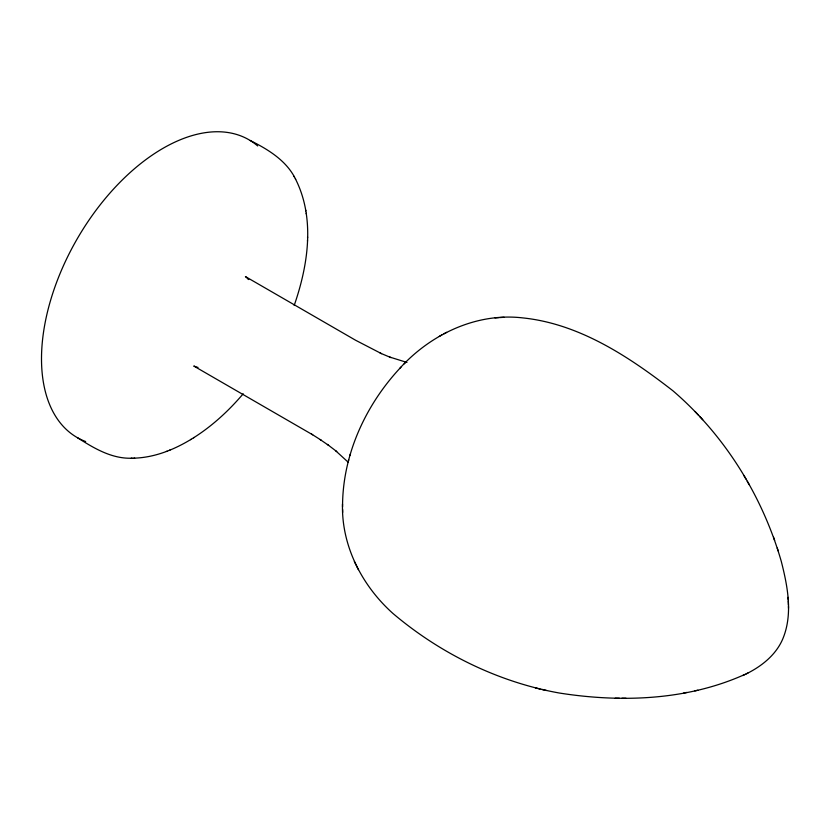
<?xml version="1.0" encoding="UTF-8"?>
<svg xmlns="http://www.w3.org/2000/svg" width="830" height="830" viewBox="0 0 830 830"><rect width="100%" height="100%" fill="white"/><g stroke="black" fill="none" stroke-linecap="round" stroke-linejoin="round"><path stroke-width="1.25" d="M294.183 305.482C308.117 265.31 315.442 218.083 295.314 178.668M342.551 506.84C342.406 454.944 365.74 404.511 401.004 367.088M399.987 368.126C430.697 334.345 476.368 312.505 522.589 317.88C579.299 323.679 628.912 356.641 672.829 390.712C724.735 435.19 762.324 495.749 781.248 561.256C787.629 586.239 793.107 614.179 782.783 638.903C776.226 654.362 762.583 665.525 747.955 673.026C689.657 700.323 622.23 702.906 559.42 693.04C498.249 682.084 440.211 653.521 392.932 613.453C362.139 585.897 341.379 545.933 342.5 504.038M307.463 241.105L307.484 240.441M307.567 237.66L307.588 236.986M348.299 461.439L348.735 459.882M349.959 455.494L350.353 454.093M243.2 393.794C228.821 410.684 212.324 425.956 193.525 437.825M404.189 363.831L405.32 362.669M133.941 458.17C154.349 457.6 173.895 449.787 191.159 439.288M190.578 439.651L194.085 437.472M439.319 336.358L441.768 334.998M444.06 333.743L446.633 332.322M742.871 675.547L744.894 674.551M746.066 673.96L747.955 673.026M166.415 451.468L167.121 451.198M169.341 450.327L170.026 450.057M683.609 693.06L686.887 692.417M694.866 690.84L697.874 690.249M494.981 317.89L499.162 317.61M499.816 317.579L504.069 317.288M77.491 437.721C93.811 448.159 111.884 459.021 132.032 458.202M131.275 458.212L134.699 458.16M615.217 698.238L619.377 698.258M621.95 698.248L626.007 698.269M197.156 367.254L198.017 367.389M535.443 687.925L540.019 689.004M541.865 689.429L546.389 690.498M406.959 362.44L389.561 357.014M196.554 367.047L193.774 366.02L312.692 434.796M380.13 353.061L390.992 357.616M381.52 353.653L355.562 340.227L245.421 276.566L248.73 279.554L248.18 278.88M250.162 140.478C268.059 149.4 286.64 160.626 295.677 179.332M311.458 434.007L321.355 440.294M320.1 439.506L328.587 445.347M327.383 444.424L336.752 451.562M335.517 450.628L348.071 462.113M695.032 411.493L698.258 414.927M699.545 416.307L702.73 419.69M743.856 475.424L745.952 479.024M747.228 481.255L749.272 484.762M294.007 176.344L294.38 177.008M354.348 561.485L356.195 565.24M356.485 565.821L358.363 569.65M773.56 537.249L774.649 540.403M777.264 548.111L778.26 551.006M305.741 210.146L305.855 210.893M306.218 213.248L306.332 213.984M788.023 597.33L788.178 599.582M788.251 600.889L788.438 605.153M788.459 606.242L788.5 608.255M342.624 509.454L342.676 512.39M85.656 441.539A171.883 99.237 -60 0 1 77.615 238.137A171.883 99.237 -60 0 1 257.674 145.945"/></g></svg>
